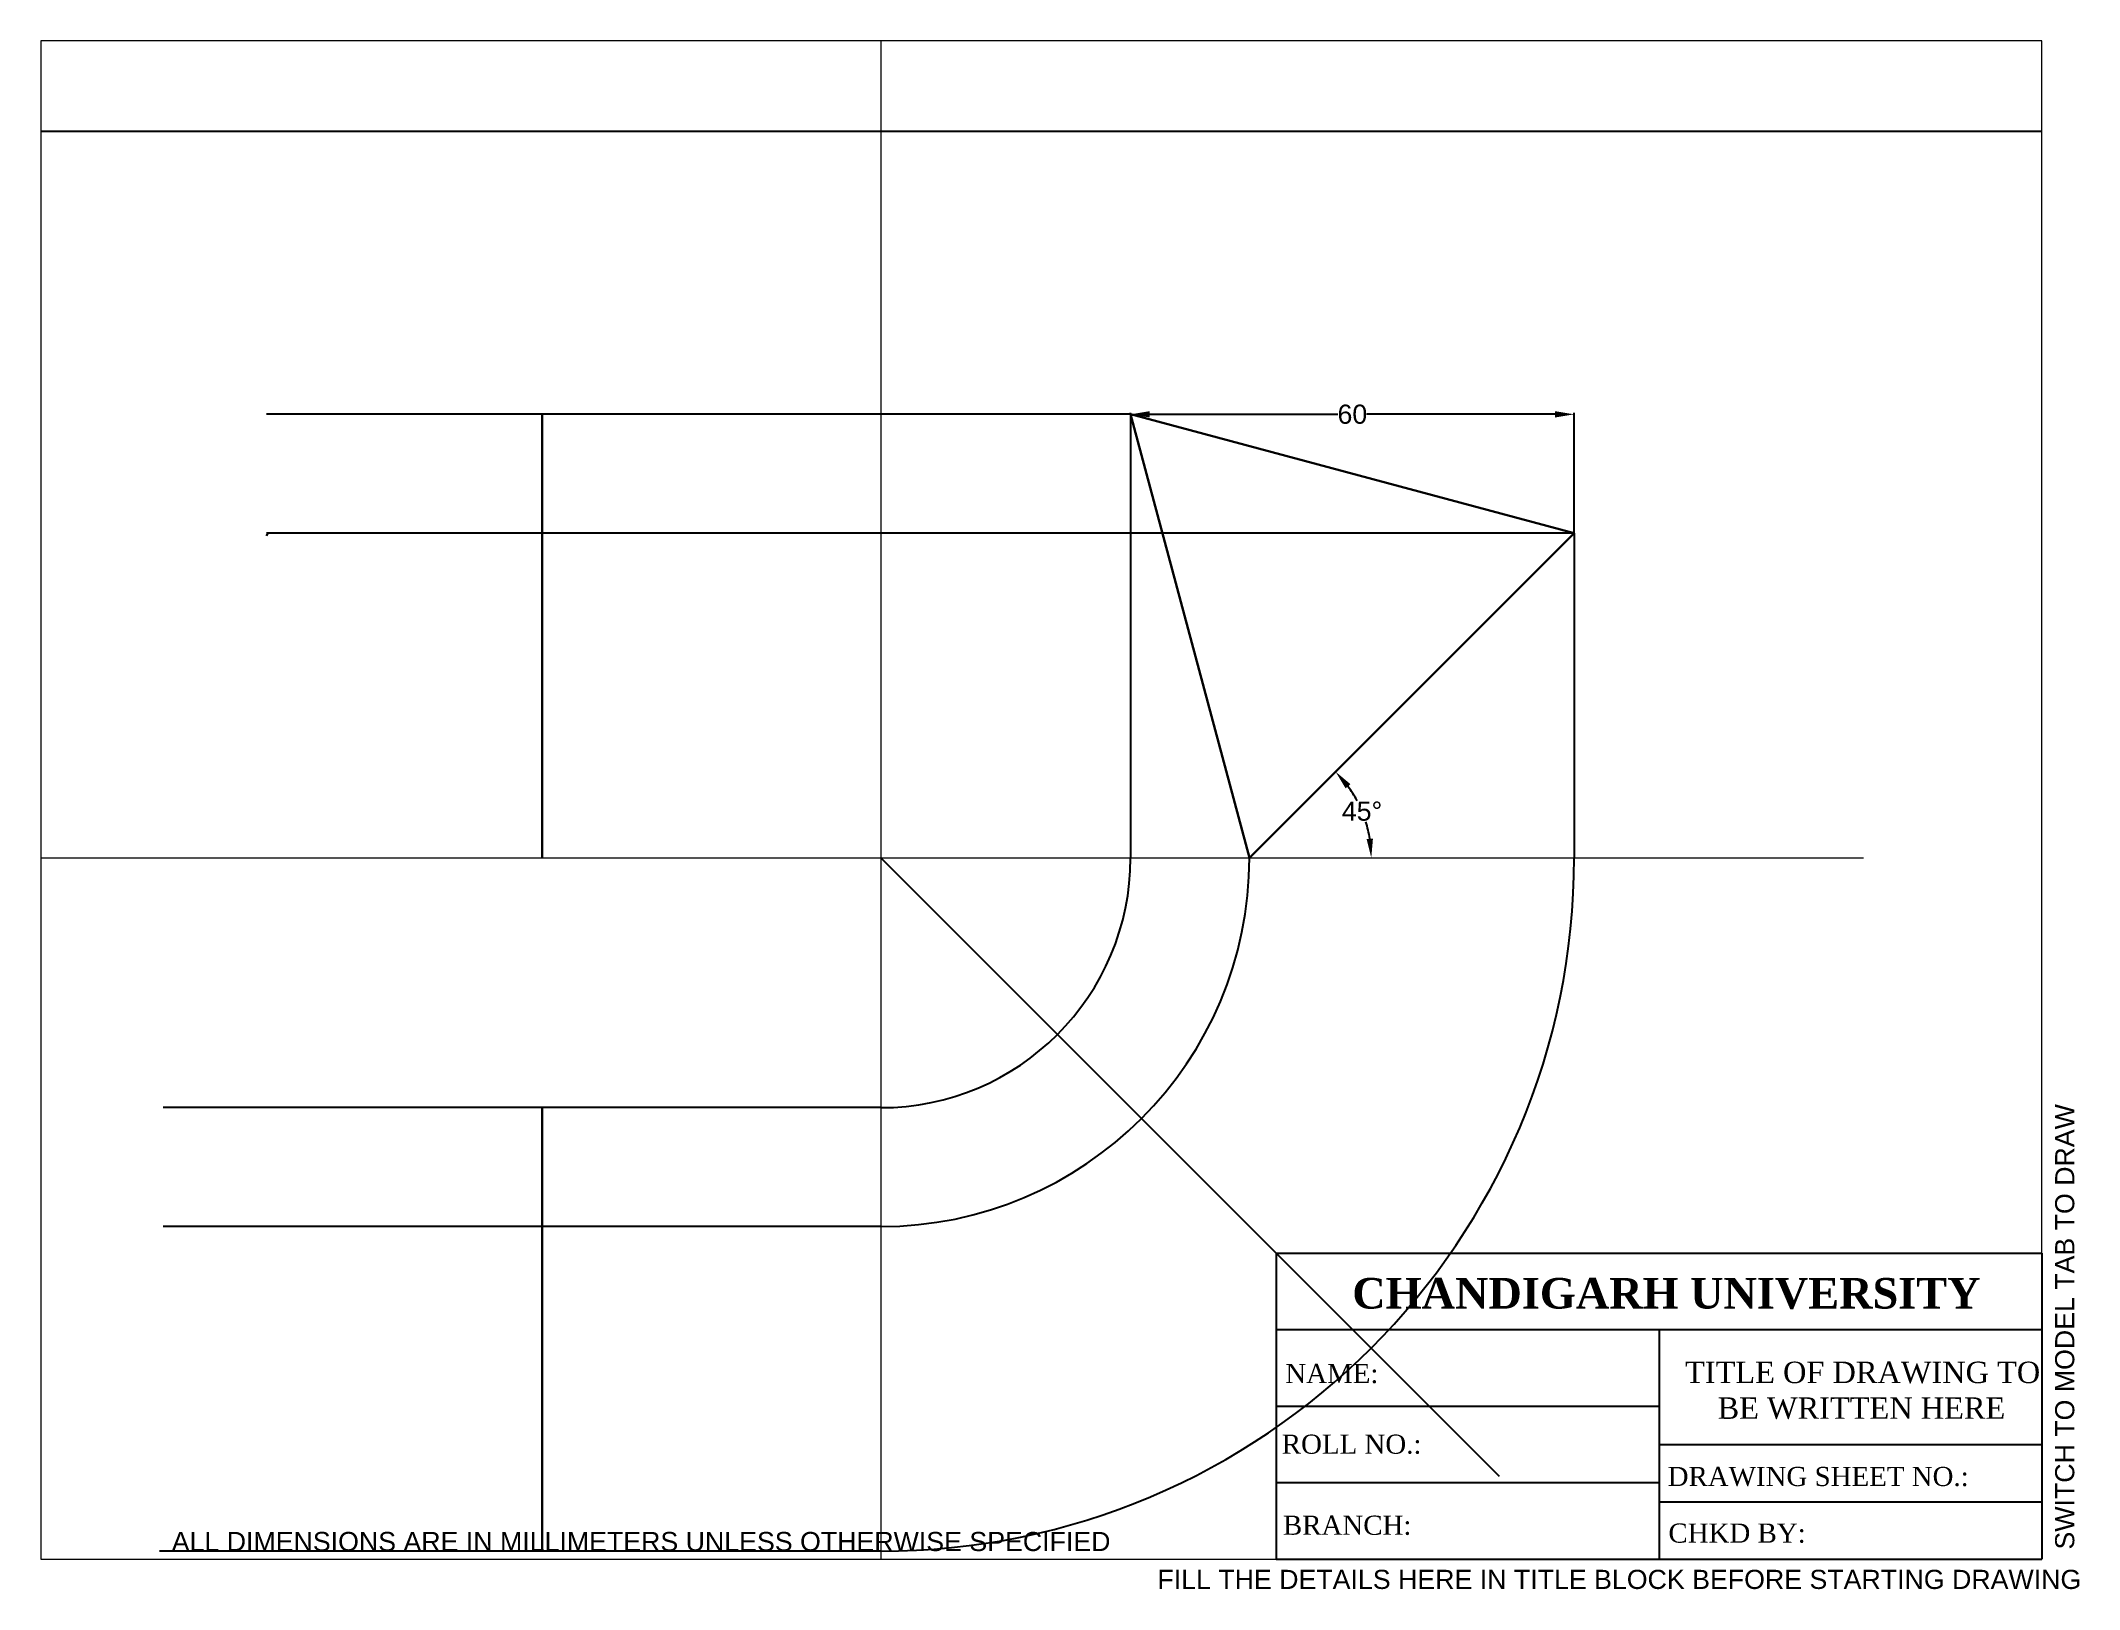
# Paper-space layout 'Layout1' of a CAD drawing. Header units: millimetres. Extents: x 0 to 266, y -4 to 198.
# The model-space entities are those that its viewports show. They can reach past a viewport. Long polylines and large blocks are cut down to what shows.
import ezdxf

# ---------------------------------------------------------------- set-up
doc = ezdxf.new("R2010")
doc.units = ezdxf.units.MM
doc.linetypes.add('ACAD_ISO08W100', pattern=[36, 24, -3, 6, -3])
doc.layers.add('Comments', color=10, linetype='Continuous', lineweight=13, plot=False)
doc.layers.add('thick continuous', color=7, linetype='Continuous', lineweight=30)
doc.styles.get("Standard").update_dxf_attribs({"font": 'arial.ttf'})
doc.dimstyles.get("Standard").update_dxf_attribs({"dimtxt": 2.5, "dimasz": 2.5, "dimexe": 0.18, "dimexo": 0.0625, "dimgap": 0.09, "dimtad": 0, "dimtih": 1, "dimtoh": 1, "dimdec": 1, "dimzin": 0, "dimdsep": 46, "dimtxsty": 'Standard', "dimcen": 0.09, "dimadec": 0, "dimazin": 0, "dimtfac": 1, "dimtdec": 1, "dimtofl": 0, "dimtmove": 0, "dimatfit": 3, "dimfxl": 1, "dimtolj": 1, "dimtzin": 0, "dimlwd": 25, "dimarcsym": 0})

# ---------------------------------------------------------------- blocks, each defined once
blk = doc.blocks.new('*D1')
at = {"layer": 'Defpoints', "color": 0, "transparency": 16777216}
for p in [(221.32, 157.53), (194.28, 119.22), (16.55, 115.1), (178.9, 115.1), (259.12, 115.1)]:
    blk.add_point(p, dxfattribs=at)
at = {"layer": 'thick continuous', "color": 0, "lineweight": 25, "transparency": 16777216}
for start, end in [(27.9172, 35.9931), (9.0069, 17.2878)]:
    blk.add_arc((178.9, 115.1), 15.92, start, end, dxfattribs=at)
at = {"layer": 'thick continuous', "color": 0, "transparency": 16777216}
for points in [[(191.46, 124.19), (192.1, 124.73), (190.16, 126.36)], [(195.04, 117.63), (194.21, 117.56), (194.82, 115.1)]]:
    blk.add_solid(points, dxfattribs=at)
at = {"layer": 'thick continuous', "color": 0, "transparency": 16777216, "insert": (193.61, 121.19), "char_height": 2.5, "attachment_point": 5}
blk.add_mtext('\\A1;45°', dxfattribs=at)
blk = doc.blocks.new('*D2')
at = {"layer": 'Defpoints', "color": 0, "transparency": 16777216}
for p in [(163.37, 173.06), (221.32, 173.06), (221.32, 157.53)]:
    blk.add_point(p, dxfattribs=at)
at = {"layer": 'thick continuous', "color": 0, "lineweight": -2, "transparency": 16777216}
for p, q in [((163.37, 173.12), (163.37, 173.24)), ((221.32, 157.59), (221.32, 173.24))]:
    blk.add_line(p, q, dxfattribs=at)
at = {"layer": 'thick continuous', "color": 0, "lineweight": 25, "transparency": 16777216}
for p, q in [((165.87, 173.06), (190.46, 173.06)), ((218.82, 173.06), (194.23, 173.06))]:
    blk.add_line(p, q, dxfattribs=at)
at = {"layer": 'thick continuous', "color": 0, "transparency": 16777216}
for points in [[(165.87, 173.47), (165.87, 172.64), (163.37, 173.06)], [(218.82, 173.47), (218.82, 172.64), (221.32, 173.06)]]:
    blk.add_solid(points, dxfattribs=at)
at = {"layer": 'thick continuous', "color": 0, "transparency": 16777216, "insert": (192.35, 173.06), "char_height": 2.5, "attachment_point": 5}
blk.add_mtext('\\A1;60', dxfattribs=at)

msp = doc.modelspace()

# ---------------------------------------------------------------- linework, layer by layer
msp.add_lwpolyline([(0, 0), (297, 0), (297, 210), (0, 210)], close=True)
at = {"layer": 'thick continuous', "lineweight": 20}
for p, q in [((130.73, 233.5), (130.73, 8)), ((16.55, 115.1), (259.12, 115.1))]:
    msp.add_line(p, q, dxfattribs=at)
at = {"layer": 'thick continuous', "lineweight": 25}
for p, q in [((163.37, 173.06), (50.5, 173.06)), ((163.37, 173.06), (163.37, 115.1)), ((221.32, 157.53), (50.5, 157.53)), ((221.32, 157.53), (221.32, 115.1)), ((130.73, 115.1), (211.53, 34.3)), ((130.73, 82.46), (37, 82.46)), ((130.73, 66.93), (37, 66.93)), ((130.73, 24.5), (36.5, 24.5))]:
    msp.add_line(p, q, dxfattribs=at)
at = {"layer": 'thick continuous'}
for p, q in [((86.5, 173.06), (86.5, 115.1)), ((230.46, 115.1), (230.46, 115.1)), ((86.5, 82.46), (86.5, 24.5))]:
    msp.add_line(p, q, dxfattribs=at)
msp.add_lwpolyline([(178.9, 115.1), (221.32, 157.53), (163.37, 173.06)], close=True, dxfattribs=at)
msp.add_arc((130.73, 115.1), 90.6, 152.0768, 152.3135, dxfattribs=at)
at = {"layer": 'thick continuous', "lineweight": 25}
for radius in [32.64, 48.17, 90.6]:
    msp.add_arc((130.73, 115.1), radius, 270, 0, dxfattribs=at)

# ---------------------------------------------------------------- dimensions: what is measured, and where the dimension line sits
at = {"layer": 'thick continuous'}
dim = msp.add_linear_dim(base=(221.32, 173.06), p1=(163.37, 173.06), p2=(221.32, 157.53), text='60', dimstyle='Standard', dxfattribs=at)
dim.commit()
dim.dimension.update_dxf_attribs({"geometry": '*D2', "text_midpoint": (192.35, 173.06)})
dim = msp.add_angular_dim_2l(base=(194.28, 119.22), line1=((16.55, 115.1), (259.12, 115.1)), line2=((178.9, 115.1), (221.32, 157.53)), dimstyle='Standard', dxfattribs=at)
dim.commit()
dim.dimension.update_dxf_attribs({"geometry": '*D1', "text_midpoint": (193.61, 121.19)})

psp = doc.layouts.get("Layout1")

# ---------------------------------------------------------------- linework, layer by layer
for p, q in [((161.41, 40), (261.41, 40)), ((161.41, 40), (161.41, 0)), ((261.41, 40), (261.41, 0)), ((161.41, 30), (261.41, 30)), ((161.41, 30), (194.27, 30)), ((211.41, 30), (211.41, 0)), ((161.41, 20), (211.41, 20)), ((211.41, 15), (261.41, 15)), ((161.41, 10), (211.41, 10)), ((211.41, 7.5), (261.41, 7.5)), ((161.41, 0), (261.41, 0))]:
    psp.add_line(p, q)

# ---------------------------------------------------------------- texts
at = {"attachment_point": 1}
for s, width, insert, char_height in [('\\pi0.35393;{\\fTimes New Roman|b1|i0|c0|p18;CHANDIGARH UNIVERSITY}', 80.8177, (170.98, 36.75), 4), ('\\pi0.71399;{\\fTimes New Roman|b0|i0|c0|p18;TITLE OF DRAWING TO \\P\\pi4.9594;BE WRITTEN HERE}', 46.4985, (214.1, 25.81), 2.8)]:
    psp.add_mtext_dynamic_manual_height_columns(s, width=width, gutter_width=40, heights=[0], dxfattribs=dict(at, insert=insert, char_height=char_height))
at = {"linetype": 'ACAD_ISO08W100', "lineweight": 100, "char_height": 2.5, "attachment_point": 1}
for s, width, insert in [('{\\fTimes New Roman|b0|i0|c0|p18;NAME:}', 45.3199, (162.59, 25.51)), ('{\\fTimes New Roman|b0|i0|c0|p18;ROLL NO.:}', 45.3199, (162.13, 16.28)), ('{\\fTimes New Roman|b0|i0|c0|p18;DRAWING SHEET NO.:}', 45.3199, (212.54, 12.06)), ('{\\fTimes New Roman|b0|i0|c0|p18;BRANCH:}', 45.3199, (162.28, 5.69)), ('{\\fTimes New Roman|b0|i0|c0|p18;CHKD BY: }', 47.9779, (212.64, 4.66))]:
    psp.add_mtext_dynamic_manual_height_columns(s, width=width, gutter_width=25, heights=[0], dxfattribs=dict(at, insert=insert))
at = {"layer": 'Comments'}
psp.add_text('SWITCH TO MODEL TAB TO DRAW', height=2.5, rotation=90, dxfattribs=at).set_placement((265.66, 1.26))
psp.add_text('FILL THE DETAILS HERE IN TITLE BLOCK BEFORE STARTING DRAWING', height=2.5, dxfattribs=at).set_placement((145.88, -3.89))
at = {"layer": 'thick continuous'}
psp.add_text('ALL DIMENSIONS ARE IN MILLIMETERS UNLESS OTHERWISE SPECIFIED', height=2.5, dxfattribs=at).set_placement((17.11, 1.06))

# ---------------------------------------------------------------- viewports
psp.add_viewport(center=(130.71, 99.21), size=(261.41, 198.4125), view_center_point=(151.71, 122.67), view_height=198.4125, dxfattribs=at)

doc.saveas('drawing.dxf')
